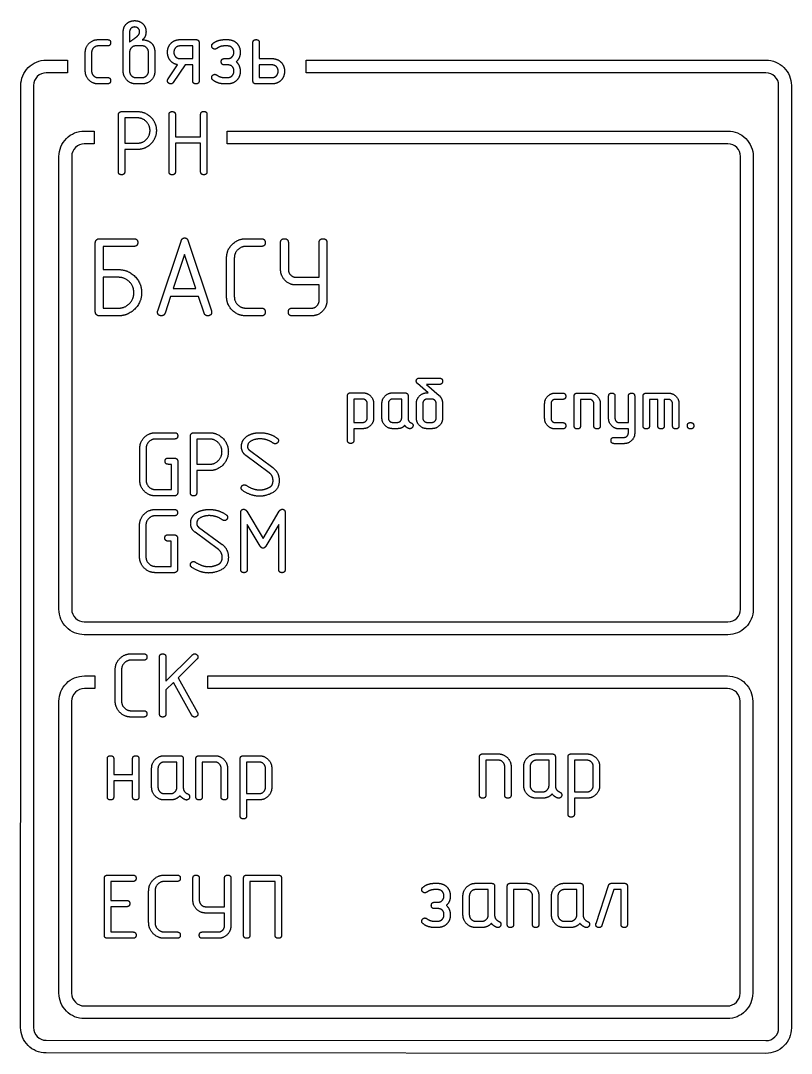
# Model space of a CAD drawing. Header units: millimetres. Extents: x -32 to 32, y -105 to 112.
# Drawn here: x -29.4 to 31.3, y -22.1 to 59.3 of the extents above; entities that cross this region are included whole.
import ezdxf

# ---------------------------------------------------------------- set-up
doc = ezdxf.new("R2010")
doc.units = ezdxf.units.MM

msp = doc.modelspace()

# ---------------------------------------------------------------- linework, layer by layer
for p, q in [((-21.338, 55.275), (-21.338, 58.369)), ((-20.839, 58.369), (-20.839, 57.594)), ((-23.328, 57.769), (-22.583, 57.769)), ((-22.583, 57.269), (-23.328, 57.269)), ((-19.844, 57.274), (-20.343, 57.274)), ((-16.855, 57.769), (-15.61, 57.769)), ((-15.36, 57.519), (-15.36, 54.53)), ((-13.37, 57.769), (-13.12, 57.769)), ((-13.12, 57.269), (-13.37, 57.269)), ((-11.122, 54.53), (-11.122, 57.519)), ((-24.327, 55.275), (-24.327, 56.774)), ((-23.828, 56.77), (-23.828, 55.279)), ((-20.839, 56.774), (-20.839, 55.279)), ((-19.348, 55.279), (-19.348, 56.774)), ((-18.849, 56.774), (-18.849, 55.275)), ((-13.366, 56.274), (-13.116, 56.274)), ((-17.808, 54.667), (-17.059, 55.792)), ((-13.054, 55.775), (-13.366, 55.775)), ((-23.328, 54.78), (-22.583, 54.78)), ((-20.343, 54.78), (-19.844, 54.78)), ((-13.37, 54.78), (-13.12, 54.78)), ((-22.583, 54.28), (-23.328, 54.28)), ((-19.844, 54.28), (-20.343, 54.28)), ((-13.12, 54.28), (-13.37, 54.28)), ((-9.627, 54.28), (-10.872, 54.28)), ((-21.468, 52.1), (-20.223, 52.1)), ((-21.717, 47.366), (-21.717, 51.85)), ((-17.729, 47.366), (-17.729, 51.85)), ((-14.74, 51.863), (-14.74, 47.375)), ((-23.537, 36.306), (-23.537, 41.776)), ((-23.232, 42.081), (-20.5, 42.081)), ((-18.615, 36.408), (-16.787, 41.883)), ((-16.218, 41.883), (-14.39, 36.408)), ((-11.672, 42.081), (-10.458, 42.081)), ((-8.94, 39.648), (-8.94, 41.776)), ((-8.33, 41.776), (-8.33, 39.653)), ((-5.293, 41.776), (-5.293, 37.215)), ((-10.458, 41.472), (-11.672, 41.472)), ((-13.196, 37.52), (-13.196, 40.562)), ((-12.586, 40.562), (-12.586, 37.52)), ((-21.714, 36.001), (-23.232, 36.001)), ((-11.672, 36.611), (-10.458, 36.611)), ((-10.458, 36.001), (-11.672, 36.001)), ((-8.025, 36.611), (-6.507, 36.611)), ((-6.507, 36.001), (-8.025, 36.001)), ((2.01, 31.097), (3.564, 31.097)), ((-3.67, 26.199), (-3.67, 29.684)), ((-3.419, 29.935), (-2.449, 29.935)), ((-0.122, 29.935), (0.848, 29.935)), ((1.102, 29.684), (1.102, 27.945)), ((2.983, 29.437), (2.594, 29.437)), ((12.692, 29.915), (13.273, 29.915)), ((13.273, 29.416), (12.692, 29.416)), ((14.187, 27.34), (14.187, 29.664)), ((14.438, 29.915), (15.408, 29.915)), ((16.903, 27.921), (16.903, 29.664)), ((17.405, 29.664), (17.405, 27.921)), ((18.959, 29.664), (18.959, 26.76)), ((19.619, 27.34), (19.619, 29.664)), ((19.87, 29.915), (21.61, 29.915)), ((-2.116, 27.942), (-2.116, 29.103)), ((-1.614, 29.103), (-1.614, 27.942)), ((-0.954, 27.942), (-0.954, 29.103)), ((-0.452, 29.103), (-0.452, 27.942)), ((1.762, 27.942), (1.762, 29.103)), ((2.264, 29.103), (2.264, 27.942)), ((3.316, 27.942), (3.316, 29.103)), ((3.818, 29.103), (3.818, 27.942)), ((11.864, 27.921), (11.864, 29.083)), ((12.365, 29.083), (12.365, 27.921)), ((15.742, 27.34), (15.742, 29.086)), ((16.243, 29.083), (16.243, 27.34)), ((21.943, 27.34), (21.943, 29.086)), ((22.445, 29.083), (22.445, 27.34)), ((-0.122, 27.608), (0.267, 27.608)), ((0.267, 27.11), (-0.122, 27.11)), ((2.594, 27.608), (2.983, 27.608)), ((2.983, 27.11), (2.594, 27.11)), ((12.692, 27.588), (13.273, 27.588)), ((13.273, 27.09), (12.692, 27.09)), ((-18.791, 26.794), (-17.296, 26.794)), ((-17.296, 26.294), (-18.791, 26.294)), ((-16.047, 22.06), (-16.047, 26.544)), ((-15.797, 26.794), (-14.552, 26.794)), ((17.346, 26.426), (18.124, 26.426)), ((-20.035, 23.055), (-20.035, 25.549)), ((-19.536, 25.549), (-19.536, 23.055)), ((-11.401, 25.407), (-9.552, 24.042)), ((18.124, 25.928), (17.346, 25.928)), ((-17.791, 24.799), (-17.296, 24.799)), ((-17.046, 24.55), (-17.046, 22.06)), ((-9.831, 23.63), (-11.68, 24.999)), ((-17.296, 21.81), (-18.791, 21.81)), ((-18.807, 20.745), (-17.312, 20.745)), ((-12.075, 16.012), (-12.075, 20.475)), ((-8.582, 20.475), (-8.582, 16.012)), ((-17.312, 20.246), (-18.807, 20.246)), ((-20.051, 17.007), (-20.051, 19.5)), ((-19.552, 19.5), (-19.552, 17.007)), ((-17.807, 18.751), (-17.312, 18.751)), ((-13.836, 17.581), (-15.684, 18.951)), ((-15.405, 19.359), (-13.557, 17.993)), ((-17.062, 18.501), (-17.062, 16.012)), ((-17.312, 15.762), (-18.807, 15.762)), ((-20.72, 9.368), (-19.725, 9.368)), ((-18.48, 4.635), (-18.48, 9.119)), ((-19.725, 8.869), (-20.72, 8.869)), ((-21.969, 5.63), (-21.969, 8.124)), ((-21.469, 8.124), (-21.469, 5.63)), ((-20.72, 4.885), (-19.725, 4.885)), ((-19.725, 4.385), (-20.72, 4.385)), ((-22.59, -1.899), (-22.59, 1.09)), ((-20.1, 1.09), (-20.1, -1.899)), ((-18.106, 1.34), (-16.861, 1.34)), ((-16.611, 1.09), (-16.611, -1.145)), ((-15.612, -1.899), (-15.612, 1.09)), ((-15.362, 1.34), (-14.118, 1.34)), ((-12.123, -3.393), (-12.123, 1.09)), ((-11.874, 1.34), (-10.629, 1.34)), ((6.729, -1.759), (6.729, 1.23)), ((6.979, 1.48), (8.223, 1.48)), ((11.213, 1.48), (12.457, 1.48)), ((12.707, 1.23), (12.707, -1.006)), ((13.706, -3.254), (13.706, 1.23)), ((13.956, 1.48), (15.201, 1.48)), ((-19.101, -1.153), (-19.101, 0.345)), ((-18.601, 0.341), (-18.601, -1.149)), ((-13.622, -1.899), (-13.622, 0.341)), ((-13.123, 0.345), (-13.123, -1.899)), ((-10.133, -1.149), (-10.133, 0.341)), ((-9.634, 0.345), (-9.634, -1.153)), ((8.719, -1.759), (8.719, 0.481)), ((9.218, 0.485), (9.218, -1.759)), ((10.218, -1.014), (10.218, 0.485)), ((10.717, 0.481), (10.717, -1.01)), ((15.696, -1.01), (15.696, 0.481)), ((16.196, 0.485), (16.196, -1.014)), ((11.213, -1.509), (11.712, -1.509)), ((-18.106, -1.649), (-17.606, -1.649)), ((-17.606, -2.148), (-18.106, -2.148)), ((11.712, -2.009), (11.213, -2.009)), ((-22.573, -8.068), (-20.575, -8.068)), ((-18.086, -8.068), (-17.091, -8.068)), ((-11.608, -8.068), (-9.118, -8.068)), ((-22.823, -12.819), (-22.823, -8.318)), ((-17.091, -8.568), (-18.086, -8.568)), ((-15.846, -10.063), (-15.846, -8.318)), ((-15.346, -8.318), (-15.346, -10.059)), ((-12.857, -8.318), (-12.857, -12.057)), ((-11.857, -12.802), (-11.857, -8.318)), ((-8.868, -8.318), (-8.868, -12.802)), ((3.181, -8.714), (3.431, -8.714)), ((6.424, -8.714), (7.669, -8.714)), ((9.168, -8.714), (10.412, -8.714)), ((13.402, -8.714), (14.646, -8.714)), ((15.912, -11.873), (16.899, -8.884)), ((17.132, -8.714), (18.135, -8.714)), ((-19.335, -11.807), (-19.335, -9.313)), ((-18.835, -9.313), (-18.835, -11.807)), ((3.431, -9.213), (3.181, -9.213)), ((5.429, -11.207), (5.429, -9.709)), ((5.929, -9.713), (5.929, -11.203)), ((7.919, -8.963), (7.919, -11.199)), ((8.918, -11.953), (8.918, -8.963)), ((10.908, -11.953), (10.908, -9.713)), ((11.407, -9.709), (11.407, -11.953)), ((12.407, -11.207), (12.407, -9.709)), ((12.906, -9.713), (12.906, -11.203)), ((14.896, -8.963), (14.896, -11.199)), ((18.385, -8.963), (18.385, -11.953)), ((3.185, -10.208), (3.435, -10.208)), ((3.497, -10.708), (3.185, -10.708)), ((3.181, -11.703), (3.431, -11.703)), ((3.431, -12.202), (3.181, -12.202)), ((6.424, -11.703), (6.924, -11.703)), ((6.924, -12.202), (6.424, -12.202)), ((13.402, -11.703), (13.901, -11.703)), ((13.901, -12.202), (13.402, -12.202)), ((-18.086, -12.552), (-17.091, -12.552)), ((-15.096, -12.552), (-13.852, -12.552)), ((-20.575, -13.052), (-22.573, -13.052)), ((-17.091, -13.052), (-18.086, -13.052)), ((-13.852, -13.052), (-15.096, -13.052))]:
    msp.add_line(p, q)
for points in [[(-16.855, 56.274), (-15.86, 56.274), (-15.86, 57.269), (-16.855, 57.269)], [(-10.622, 57.519), (-10.622, 56.274), (-9.627, 56.274)], [(-15.86, 54.53), (-15.86, 55.775), (-16.472, 55.775), (-17.392, 54.393)], [(-9.627, 55.775), (-10.622, 55.775), (-10.622, 54.78), (-9.627, 54.78)], [(-20.223, 51.6), (-21.218, 51.6), (-21.218, 49.61), (-20.223, 49.61)], [(-17.229, 51.85), (-17.229, 50.106), (-15.239, 50.106), (-15.239, 51.863)], [(-20.223, 49.111), (-21.218, 49.111), (-21.218, 47.366)], [(-15.239, 47.366), (-15.239, 49.606), (-17.229, 49.606), (-17.229, 47.366)], [(-7.721, 39.044), (-5.902, 39.044), (-5.902, 41.776)], [(-20.5, 41.472), (-22.928, 41.472), (-22.928, 39.648), (-21.714, 39.648)], [(-21.714, 39.039), (-22.928, 39.039), (-22.928, 36.611), (-21.714, 36.611)], [(-5.902, 37.22), (-5.902, 38.434), (-7.726, 38.434)], [(-14.964, 36.215), (-15.4, 37.53), (-17.61, 37.53), (-18.047, 36.215)], [(2.594, 29.935), (2.689, 29.935), (1.835, 30.668)], [(3.564, 30.598), (2.557, 30.598), (3.564, 29.717)], [(-2.449, 29.437), (-3.169, 29.437), (-3.169, 27.608), (-2.449, 27.608)], [(0.6, 27.942), (0.6, 29.437), (-0.122, 29.437)], [(15.408, 29.416), (14.689, 29.416), (14.689, 27.34)], [(17.735, 27.588), (18.458, 27.588), (18.458, 29.664)], [(20.781, 27.34), (20.781, 29.416), (20.121, 29.416), (20.121, 27.34)], [(21.613, 29.416), (21.283, 29.416), (21.283, 27.34)], [(-2.449, 27.11), (-3.169, 27.11), (-3.169, 26.199)], [(18.458, 26.76), (18.458, 27.09), (17.738, 27.09)], [(-14.552, 26.294), (-15.547, 26.294), (-15.547, 24.304), (-14.552, 24.304)], [(-18.791, 22.31), (-17.546, 22.31), (-17.546, 24.3), (-17.791, 24.3)], [(-14.552, 23.804), (-15.547, 23.804), (-15.547, 22.06)], [(-11.608, 20.604), (-10.326, 18.464), (-9.048, 20.604)], [(-10.538, 17.848), (-11.575, 19.571), (-11.575, 16.012)], [(-9.081, 16.012), (-9.081, 19.571), (-10.11, 17.848)], [(-18.807, 16.261), (-17.562, 16.261), (-17.562, 18.251), (-17.807, 18.251)], [(-17.981, 9.119), (-17.981, 7.212), (-15.882, 9.293)], [(-15.533, 8.944), (-17.019, 7.466), (-15.487, 4.756)], [(-15.928, 4.514), (-17.39, 7.116), (-17.981, 6.533), (-17.981, 4.635)], [(-22.09, 1.09), (-22.09, -0.154), (-20.6, -0.154), (-20.6, 1.09)], [(-17.111, -1.149), (-17.111, 0.841), (-18.106, 0.841)], [(-14.118, 0.841), (-15.113, 0.841), (-15.113, -1.899)], [(-10.629, 0.841), (-11.624, 0.841), (-11.624, -1.649), (-10.629, -1.649)], [(8.223, 0.98), (7.228, 0.98), (7.228, -1.759)], [(12.208, -1.01), (12.208, 0.98), (11.213, 0.98)], [(15.201, 0.98), (14.206, 0.98), (14.206, -1.509), (15.201, -1.509)], [(-20.6, -1.899), (-20.6, -0.654), (-22.09, -0.654), (-22.09, -1.899)], [(-10.629, -2.148), (-11.624, -2.148), (-11.624, -3.393)], [(15.201, -2.009), (14.206, -2.009), (14.206, -3.254)], [(-20.575, -8.568), (-22.324, -8.568), (-22.324, -10.063), (-21.071, -10.063)], [(-14.847, -10.558), (-13.356, -10.558), (-13.356, -8.318)], [(-9.368, -12.802), (-9.368, -8.568), (-11.358, -8.568), (-11.358, -12.802)], [(7.419, -11.203), (7.419, -9.213), (6.424, -9.213)], [(10.412, -9.213), (9.417, -9.213), (9.417, -11.953)], [(14.397, -11.203), (14.397, -9.213), (13.402, -9.213)], [(17.885, -11.953), (17.885, -9.213), (17.311, -9.213), (16.378, -12.032)], [(-21.071, -10.562), (-22.324, -10.562), (-22.324, -12.552), (-20.575, -12.552)], [(-13.356, -12.053), (-13.356, -11.058), (-14.851, -11.058)]]:
    msp.add_lwpolyline(points)
for points in [[(-27.406, -21.085), (29.298, -21.116, 0.41437), (30.299, -20.116), (30.299, 54.156, 0.414214), (29.299, 55.156), (-6.938, 55.156), (-6.938, 56.156), (29.299, 56.156, -0.414214), (31.299, 54.156), (31.299, -20.116, -0.41437), (29.298, -22.116), (-27.421, -22.085, -0.414214), (-29.42, -20.084), (-29.403, 12.195), (-29.403, 54.156, -0.414214), (-27.403, 56.156), (-25.734, 56.156), (-25.734, 55.158), (-27.403, 55.158, 0.414214), (-28.405, 54.156), (-28.405, -20.085, 0.414057)], [(-26.405, 48.565, -0.414214), (-24.405, 50.565), (-23.639, 50.565), (-23.639, 49.555), (-24.405, 49.555, 0.414214), (-25.395, 48.565), (-25.395, 12.875, 0.414214), (-24.405, 11.885), (26.299, 11.885, 0.414214), (27.289, 12.875), (27.289, 48.565, 0.414214), (26.299, 49.555), (-13.15, 49.555), (-13.15, 50.565), (26.299, 50.565, -0.414214), (28.299, 48.565), (28.299, 12.875, -0.414214), (26.299, 10.875), (-24.405, 10.875, -0.414214), (-26.405, 12.875)], [(-23.564, 7.627), (-23.564, 6.627), (-24.402, 6.627, 0.414214), (-25.402, 5.627), (-25.402, -17.378, 0.414214), (-24.402, -18.378), (26.258, -18.378, 0.414214), (27.258, -17.378), (27.258, 5.627, 0.414214), (26.258, 6.627), (-14.684, 6.627), (-14.684, 7.627), (26.258, 7.627, -0.414214), (28.258, 5.627), (28.258, -17.378, -0.414214), (26.258, -19.378), (-24.402, -19.378, -0.414214), (-26.402, -17.378), (-26.402, 5.627, -0.414214), (-24.402, 7.627)]]:
    msp.add_lwpolyline(points, format="xyb", close=True)
msp.add_lwpolyline([(-17.401, 38.15), (-15.609, 38.15), (-16.502, 40.832)], close=True)
for points in [[(-21.338, 58.369), (-21.338, 58.789), (-21.059, 59.039)], [(-21.059, 59.039), (-20.805, 59.264), (-20.435, 59.264)], [(-20.714, 58.668), (-20.839, 58.56), (-20.839, 58.369)], [(-20.439, 58.764), (-20.606, 58.764), (-20.714, 58.668)], [(-20.168, 58.668), (-20.281, 58.764), (-20.439, 58.764)], [(-20.435, 59.264), (-20.073, 59.264), (-19.823, 59.043)], [(-20.044, 58.369), (-20.044, 58.56), (-20.168, 58.668)], [(-19.823, 59.043), (-19.544, 58.793), (-19.544, 58.373)], [(-20.839, 57.594), (-20.643, 57.719), (-20.343, 57.94)], [(-20.343, 57.94), (-20.044, 58.181), (-20.044, 58.369)], [(-19.544, 58.373), (-19.544, 57.952), (-19.844, 57.752)], [(-24.327, 56.774), (-24.327, 57.186), (-23.736, 57.769), (-23.328, 57.769)], [(-23.328, 57.269), (-23.532, 57.269), (-23.828, 56.974), (-23.828, 56.77)], [(-22.583, 57.769), (-22.333, 57.769), (-22.333, 57.519)], [(-22.333, 57.519), (-22.333, 57.269), (-22.583, 57.269)], [(-20.343, 57.274), (-20.547, 57.274), (-20.839, 56.978), (-20.839, 56.774)], [(-19.844, 57.752), (-19.361, 57.752), (-19.094, 57.469)], [(-19.348, 56.774), (-19.348, 56.978), (-19.64, 57.274), (-19.844, 57.274)], [(-19.094, 57.469), (-18.849, 57.207), (-18.849, 56.774)], [(-17.85, 56.774), (-17.85, 57.178), (-17.6, 57.457)], [(-17.6, 57.457), (-17.325, 57.769), (-16.855, 57.769)], [(-16.855, 57.269), (-17.088, 57.269), (-17.35, 56.978), (-17.35, 56.774)], [(-15.61, 57.769), (-15.36, 57.769), (-15.36, 57.519)], [(-14.369, 57.274), (-14.369, 57.39), (-14.265, 57.469)], [(-14.119, 57.016), (-14.219, 57.016), (-14.369, 57.17), (-14.369, 57.274)], [(-14.265, 57.469), (-13.878, 57.769), (-13.37, 57.769)], [(-13.965, 57.07), (-14.04, 57.016), (-14.119, 57.016)], [(-13.37, 57.269), (-13.707, 57.269), (-13.965, 57.07)], [(-13.12, 57.769), (-12.65, 57.769), (-12.371, 57.461)], [(-12.745, 57.115), (-12.883, 57.269), (-13.12, 57.269)], [(-12.621, 56.774), (-12.621, 56.978), (-12.745, 57.115)], [(-12.371, 57.461), (-12.121, 57.178), (-12.121, 56.774)], [(-11.122, 57.519), (-11.122, 57.769), (-10.872, 57.769)], [(-10.872, 57.769), (-10.622, 57.769), (-10.622, 57.519)], [(-17.654, 56.15), (-17.85, 56.416), (-17.85, 56.774)], [(-17.35, 56.774), (-17.35, 56.57), (-17.225, 56.429)], [(-17.225, 56.429), (-17.088, 56.274), (-16.855, 56.274)], [(-13.616, 56.025), (-13.616, 56.274), (-13.366, 56.274)], [(-13.116, 56.274), (-12.883, 56.274), (-12.745, 56.429)], [(-12.745, 56.429), (-12.621, 56.57), (-12.621, 56.774)], [(-12.121, 56.774), (-12.121, 56.312), (-12.433, 56.025)], [(-9.627, 56.274), (-9.153, 56.274), (-8.882, 55.962)], [(-17.059, 55.792), (-17.433, 55.854), (-17.654, 56.15)], [(-13.366, 55.775), (-13.616, 55.775), (-13.616, 56.025)], [(-12.621, 55.284), (-12.621, 55.729), (-13.054, 55.775)], [(-12.433, 56.025), (-12.121, 55.737), (-12.121, 55.275)], [(-9.257, 55.621), (-9.394, 55.775), (-9.627, 55.775)], [(-9.132, 55.279), (-9.132, 55.483), (-9.257, 55.621)], [(-8.882, 55.962), (-8.632, 55.683), (-8.632, 55.279)], [(-23.328, 54.28), (-23.736, 54.28), (-24.327, 54.863), (-24.327, 55.275)], [(-23.828, 55.279), (-23.828, 55.075), (-23.532, 54.78), (-23.328, 54.78)], [(-22.583, 54.78), (-22.333, 54.78), (-22.333, 54.53)], [(-22.333, 54.53), (-22.333, 54.28), (-22.583, 54.28)], [(-20.343, 54.28), (-20.751, 54.28), (-21.338, 54.863), (-21.338, 55.275)], [(-20.839, 55.279), (-20.839, 55.075), (-20.547, 54.78), (-20.343, 54.78)], [(-19.844, 54.78), (-19.64, 54.78), (-19.348, 55.075), (-19.348, 55.279)], [(-18.849, 55.275), (-18.849, 54.863), (-19.432, 54.28), (-19.844, 54.28)], [(-17.854, 54.526), (-17.854, 54.601), (-17.808, 54.667)], [(-17.591, 54.276), (-17.696, 54.276), (-17.854, 54.426), (-17.854, 54.526)], [(-15.61, 54.28), (-15.86, 54.28), (-15.86, 54.53)], [(-15.36, 54.53), (-15.36, 54.28), (-15.61, 54.28)], [(-14.369, 54.776), (-14.369, 54.88), (-14.219, 55.034), (-14.119, 55.034)], [(-14.265, 54.58), (-14.369, 54.659), (-14.369, 54.776)], [(-13.37, 54.28), (-13.878, 54.28), (-14.265, 54.58)], [(-14.119, 55.034), (-14.04, 55.034), (-13.965, 54.98)], [(-13.965, 54.98), (-13.707, 54.78), (-13.37, 54.78)], [(-13.12, 54.78), (-12.883, 54.78), (-12.745, 54.938)], [(-12.371, 54.588), (-12.65, 54.28), (-13.12, 54.28)], [(-12.745, 54.938), (-12.621, 55.08), (-12.621, 55.284)], [(-12.121, 55.275), (-12.121, 54.867), (-12.371, 54.588)], [(-10.872, 54.28), (-11.122, 54.28), (-11.122, 54.53)], [(-9.627, 54.78), (-9.394, 54.78), (-9.257, 54.934)], [(-8.882, 54.588), (-9.157, 54.28), (-9.627, 54.28)], [(-9.257, 54.934), (-9.132, 55.075), (-9.132, 55.279)], [(-8.632, 55.279), (-8.632, 54.876), (-8.882, 54.588)], [(-17.392, 54.393), (-17.467, 54.276), (-17.591, 54.276)], [(-21.717, 51.85), (-21.717, 51.95), (-21.568, 52.1), (-21.468, 52.1)], [(-20.223, 52.1), (-19.607, 52.1), (-18.728, 51.221), (-18.728, 50.605)], [(-17.729, 51.85), (-17.729, 52.1), (-17.479, 52.1)], [(-17.479, 52.1), (-17.229, 52.1), (-17.229, 51.85)], [(-15.239, 51.863), (-15.239, 52.112), (-14.99, 52.112)], [(-14.99, 52.112), (-14.74, 52.112), (-14.74, 51.863)], [(-19.228, 50.605), (-19.228, 51.017), (-19.811, 51.6), (-20.223, 51.6)], [(-20.223, 49.61), (-19.811, 49.61), (-19.228, 50.193), (-19.228, 50.605)], [(-18.728, 50.605), (-18.728, 49.989), (-19.602, 49.111), (-20.223, 49.111)], [(-21.468, 47.117), (-21.717, 47.117), (-21.717, 47.366)], [(-21.218, 47.366), (-21.218, 47.117), (-21.468, 47.117)], [(-17.479, 47.117), (-17.729, 47.117), (-17.729, 47.366)], [(-17.229, 47.366), (-17.229, 47.117), (-17.479, 47.117)], [(-14.994, 47.121), (-15.239, 47.121), (-15.239, 47.366)], [(-14.74, 47.375), (-14.74, 47.121), (-14.994, 47.121)], [(-23.537, 41.776), (-23.537, 41.898), (-23.354, 42.081), (-23.232, 42.081)], [(-20.5, 42.081), (-20.195, 42.081), (-20.195, 41.776)], [(-20.195, 41.776), (-20.195, 41.472), (-20.5, 41.472)], [(-16.787, 41.883), (-16.701, 42.142), (-16.502, 42.142)], [(-16.502, 42.142), (-16.299, 42.142), (-16.218, 41.883)], [(-13.196, 40.562), (-13.196, 41.187), (-12.307, 42.081), (-11.672, 42.081)], [(-10.458, 42.081), (-10.154, 42.081), (-10.154, 41.776)], [(-10.154, 41.776), (-10.154, 41.472), (-10.458, 41.472)], [(-8.94, 41.776), (-8.94, 42.081), (-8.635, 42.081)], [(-8.635, 42.081), (-8.33, 42.081), (-8.33, 41.776)], [(-5.902, 41.776), (-5.902, 42.081), (-5.598, 42.081)], [(-5.598, 42.081), (-5.293, 42.081), (-5.293, 41.776)], [(-11.672, 41.472), (-12.053, 41.472), (-12.586, 40.938), (-12.586, 40.562)], [(-21.714, 39.648), (-20.957, 39.648), (-19.89, 38.577), (-19.89, 37.825)], [(-7.726, 38.434), (-8.229, 38.434), (-8.94, 39.145), (-8.94, 39.648)], [(-8.33, 39.653), (-8.33, 39.404), (-7.97, 39.044), (-7.721, 39.044)], [(-20.5, 37.825), (-20.5, 38.328), (-21.211, 39.039), (-21.714, 39.039)], [(-21.714, 36.611), (-21.211, 36.611), (-20.5, 37.322), (-20.5, 37.825)], [(-19.89, 37.825), (-19.89, 37.073), (-20.962, 36.001), (-21.714, 36.001)], [(-11.672, 36.001), (-12.307, 36.001), (-13.196, 36.89), (-13.196, 37.52)], [(-12.586, 37.52), (-12.586, 37.144), (-12.053, 36.611), (-11.672, 36.611)], [(-6.507, 36.611), (-6.258, 36.611), (-5.902, 36.972), (-5.902, 37.22)], [(-5.293, 37.215), (-5.293, 36.713), (-6.004, 36.001), (-6.507, 36.001)], [(-23.232, 36.001), (-23.354, 36.001), (-23.537, 36.184), (-23.537, 36.306)], [(-18.636, 36.296), (-18.636, 36.352), (-18.615, 36.408)], [(-18.321, 36.007), (-18.636, 36.007), (-18.636, 36.296)], [(-18.047, 36.215), (-18.113, 36.007), (-18.321, 36.007)], [(-14.689, 36.007), (-14.897, 36.007), (-14.964, 36.215)], [(-14.374, 36.296), (-14.374, 36.007), (-14.689, 36.007)], [(-14.39, 36.408), (-14.374, 36.352), (-14.374, 36.296)], [(-10.458, 36.611), (-10.154, 36.611), (-10.154, 36.306)], [(-10.154, 36.306), (-10.154, 36.001), (-10.458, 36.001)], [(-8.33, 36.306), (-8.33, 36.611), (-8.025, 36.611)], [(-8.025, 36.001), (-8.33, 36.001), (-8.33, 36.306)], [(1.749, 30.866), (1.749, 31.097), (2.01, 31.097)], [(3.564, 31.097), (3.818, 31.097), (3.818, 30.849)], [(1.835, 30.668), (1.749, 30.754), (1.749, 30.866)], [(3.818, 30.849), (3.818, 30.598), (3.564, 30.598)], [(-3.67, 29.684), (-3.67, 29.935), (-3.419, 29.935)], [(-2.449, 29.935), (-2.103, 29.935), (-1.614, 29.447), (-1.614, 29.103)], [(-2.116, 29.103), (-2.116, 29.239), (-2.314, 29.437), (-2.449, 29.437)], [(-0.954, 29.103), (-0.954, 29.45), (-0.462, 29.935), (-0.122, 29.935)], [(-0.122, 29.437), (-0.258, 29.437), (-0.452, 29.242), (-0.452, 29.103)], [(0.848, 29.935), (1.102, 29.935), (1.102, 29.684)], [(1.762, 29.103), (1.762, 29.45), (2.254, 29.935), (2.594, 29.935)], [(2.594, 29.437), (2.458, 29.437), (2.264, 29.242), (2.264, 29.103)], [(3.316, 29.103), (3.316, 29.239), (3.118, 29.437), (2.983, 29.437)], [(3.564, 29.717), (3.607, 29.681), (3.623, 29.638)], [(3.623, 29.638), (3.818, 29.414), (3.818, 29.103)], [(11.864, 29.083), (11.864, 29.43), (12.352, 29.915), (12.692, 29.915)], [(12.692, 29.416), (12.56, 29.416), (12.365, 29.222), (12.365, 29.083)], [(13.273, 29.915), (13.527, 29.915), (13.527, 29.667)], [(13.527, 29.667), (13.527, 29.416), (13.273, 29.416)], [(14.187, 29.664), (14.187, 29.915), (14.438, 29.915)], [(15.408, 29.915), (15.755, 29.915), (16.243, 29.426), (16.243, 29.083)], [(15.742, 29.086), (15.742, 29.218), (15.544, 29.416), (15.408, 29.416)], [(16.903, 29.664), (16.903, 29.915), (17.154, 29.915)], [(17.154, 29.915), (17.405, 29.915), (17.405, 29.664)], [(18.458, 29.664), (18.458, 29.915), (18.709, 29.915)], [(18.709, 29.915), (18.959, 29.915), (18.959, 29.664)], [(19.619, 29.664), (19.619, 29.915), (19.87, 29.915)], [(21.61, 29.915), (21.956, 29.915), (22.445, 29.426), (22.445, 29.083)], [(21.943, 29.086), (21.943, 29.218), (21.745, 29.416), (21.613, 29.416)], [(-2.449, 27.608), (-2.314, 27.608), (-2.116, 27.806), (-2.116, 27.942)], [(-1.614, 27.942), (-1.614, 27.598), (-2.103, 27.11), (-2.449, 27.11)], [(-0.122, 27.11), (-0.466, 27.11), (-0.954, 27.595), (-0.954, 27.942)], [(-0.452, 27.942), (-0.452, 27.803), (-0.258, 27.608), (-0.122, 27.608)], [(0.267, 27.608), (0.402, 27.608), (0.6, 27.806), (0.6, 27.942)], [(1.102, 27.945), (1.102, 27.691), (1.29, 27.595)], [(2.594, 27.11), (2.25, 27.11), (1.762, 27.595), (1.762, 27.942)], [(2.264, 27.942), (2.264, 27.803), (2.458, 27.608), (2.594, 27.608)], [(2.983, 27.608), (3.118, 27.608), (3.316, 27.806), (3.316, 27.942)], [(3.818, 27.942), (3.818, 27.598), (3.33, 27.11), (2.983, 27.11)], [(12.692, 27.09), (12.352, 27.09), (11.864, 27.575), (11.864, 27.921)], [(12.365, 27.921), (12.365, 27.783), (12.56, 27.588), (12.692, 27.588)], [(17.738, 27.09), (17.395, 27.09), (16.903, 27.575), (16.903, 27.921)], [(17.405, 27.921), (17.405, 27.783), (17.6, 27.588), (17.735, 27.588)], [(0.841, 27.367), (0.64, 27.11), (0.267, 27.11)], [(1.118, 27.136), (0.927, 27.222), (0.841, 27.367)], [(1.244, 27.107), (1.188, 27.107), (1.118, 27.136)], [(1.495, 27.367), (1.495, 27.265), (1.353, 27.107), (1.244, 27.107)], [(1.29, 27.595), (1.495, 27.526), (1.495, 27.367)], [(13.273, 27.588), (13.527, 27.588), (13.527, 27.34)], [(13.527, 27.34), (13.527, 27.09), (13.273, 27.09)], [(14.438, 27.09), (14.187, 27.09), (14.187, 27.34)], [(14.689, 27.34), (14.689, 27.09), (14.438, 27.09)], [(15.992, 27.09), (15.742, 27.09), (15.742, 27.34)], [(16.243, 27.34), (16.243, 27.09), (15.992, 27.09)], [(19.87, 27.09), (19.619, 27.09), (19.619, 27.34)], [(20.121, 27.34), (20.121, 27.09), (19.87, 27.09)], [(21.032, 27.09), (20.781, 27.09), (20.781, 27.34)], [(21.283, 27.34), (21.283, 27.09), (21.032, 27.09)], [(22.194, 27.09), (21.943, 27.09), (21.943, 27.34)], [(22.445, 27.34), (22.445, 27.09), (22.194, 27.09)], [(23.108, 27.34), (23.108, 27.588), (23.359, 27.588)], [(23.359, 27.09), (23.108, 27.09), (23.108, 27.34)], [(23.359, 27.588), (23.61, 27.588), (23.61, 27.34)], [(23.61, 27.34), (23.61, 27.09), (23.359, 27.09)], [(-20.035, 25.549), (-20.035, 26.065), (-19.307, 26.794), (-18.791, 26.794)], [(-18.791, 26.294), (-19.099, 26.294), (-19.536, 25.857), (-19.536, 25.549)], [(-17.296, 26.794), (-17.046, 26.794), (-17.046, 26.544)], [(-17.046, 26.544), (-17.046, 26.294), (-17.296, 26.294)], [(-16.047, 26.544), (-16.047, 26.644), (-15.897, 26.794), (-15.797, 26.794)], [(-14.552, 26.794), (-13.936, 26.794), (-13.058, 25.915), (-13.058, 25.299)], [(-13.557, 25.299), (-13.557, 25.711), (-14.14, 26.294), (-14.552, 26.294)], [(-12.021, 25.703), (-12.021, 26.298), (-11.468, 26.59)], [(-10.564, 26.307), (-10.939, 26.307), (-11.542, 25.994), (-11.542, 25.695)], [(-11.468, 26.59), (-11.068, 26.794), (-10.564, 26.794)], [(-10.564, 26.794), (-9.815, 26.794), (-9.224, 26.373)], [(-9.511, 25.965), (-9.985, 26.307), (-10.564, 26.307)], [(-9.111, 26.173), (-9.111, 26.073), (-9.261, 25.915), (-9.361, 25.915)], [(-9.224, 26.373), (-9.111, 26.294), (-9.111, 26.173)], [(-3.419, 25.948), (-3.67, 25.948), (-3.67, 26.199)], [(-3.169, 26.199), (-3.169, 25.948), (-3.419, 25.948)], [(17.095, 26.179), (17.095, 26.426), (17.346, 26.426)], [(17.346, 25.928), (17.095, 25.928), (17.095, 26.179)], [(18.959, 26.76), (18.959, 26.413), (18.471, 25.928), (18.124, 25.928)], [(18.124, 26.426), (18.26, 26.426), (18.458, 26.624), (18.458, 26.76)], [(-14.552, 24.304), (-14.14, 24.304), (-13.557, 24.887), (-13.557, 25.299)], [(-13.058, 25.299), (-13.058, 24.683), (-13.932, 23.804), (-14.552, 23.804)], [(-11.68, 24.999), (-12.021, 25.249), (-12.021, 25.703)], [(-11.542, 25.695), (-11.542, 25.516), (-11.401, 25.407)], [(-9.361, 25.915), (-9.44, 25.915), (-9.511, 25.965)], [(-18.041, 24.55), (-18.041, 24.799), (-17.791, 24.799)], [(-17.791, 24.3), (-18.041, 24.3), (-18.041, 24.55)], [(-17.296, 24.799), (-17.196, 24.799), (-17.046, 24.65), (-17.046, 24.55)], [(-9.536, 23.009), (-9.536, 23.413), (-9.831, 23.63)], [(-9.552, 24.042), (-9.053, 23.675), (-9.053, 23.018)], [(-18.791, 21.81), (-19.307, 21.81), (-20.035, 22.539), (-20.035, 23.055)], [(-19.536, 23.055), (-19.536, 22.747), (-19.099, 22.31), (-18.791, 22.31)], [(-9.053, 23.018), (-9.053, 22.335), (-10.102, 21.785), (-10.606, 21.785)], [(-9.806, 22.493), (-9.536, 22.639), (-9.536, 23.009)], [(-17.046, 22.06), (-17.046, 21.96), (-17.196, 21.81), (-17.296, 21.81)], [(-15.797, 21.81), (-16.047, 21.81), (-16.047, 22.06)], [(-15.547, 22.06), (-15.547, 21.81), (-15.797, 21.81)], [(-12.042, 22.431), (-12.042, 22.535), (-11.896, 22.693), (-11.792, 22.693)], [(-11.926, 22.231), (-12.042, 22.306), (-12.042, 22.431)], [(-10.606, 21.785), (-11.239, 21.785), (-11.926, 22.231)], [(-11.792, 22.693), (-11.722, 22.693), (-11.659, 22.647)], [(-11.659, 22.647), (-11.093, 22.285), (-10.593, 22.285)], [(-10.593, 22.285), (-10.21, 22.285), (-9.806, 22.493)], [(-20.051, 19.5), (-20.051, 20.017), (-19.323, 20.745), (-18.807, 20.745)], [(-17.312, 20.745), (-17.062, 20.745), (-17.062, 20.495)], [(-17.062, 20.495), (-17.062, 20.246), (-17.312, 20.246)], [(-16.026, 19.654), (-16.026, 20.25), (-15.472, 20.541)], [(-15.472, 20.541), (-15.072, 20.745), (-14.568, 20.745)], [(-14.568, 20.745), (-13.819, 20.745), (-13.228, 20.325)], [(-12.075, 20.475), (-12.075, 20.762), (-11.85, 20.762)], [(-11.85, 20.762), (-11.704, 20.762), (-11.608, 20.604)], [(-9.048, 20.604), (-8.952, 20.762), (-8.811, 20.762)], [(-8.811, 20.762), (-8.582, 20.762), (-8.582, 20.475)], [(-18.807, 20.246), (-19.115, 20.246), (-19.552, 19.809), (-19.552, 19.5)], [(-15.684, 18.951), (-16.026, 19.201), (-16.026, 19.654)], [(-14.568, 20.258), (-14.943, 20.258), (-15.547, 19.946), (-15.547, 19.646)], [(-15.547, 19.646), (-15.547, 19.467), (-15.405, 19.359)], [(-13.515, 19.917), (-13.99, 20.258), (-14.568, 20.258)], [(-13.365, 19.867), (-13.444, 19.867), (-13.515, 19.917)], [(-13.115, 20.125), (-13.115, 20.025), (-13.265, 19.867), (-13.365, 19.867)], [(-13.228, 20.325), (-13.115, 20.246), (-13.115, 20.125)], [(-18.057, 18.501), (-18.057, 18.751), (-17.807, 18.751)], [(-17.312, 18.751), (-17.212, 18.751), (-17.062, 18.601), (-17.062, 18.501)], [(-17.807, 18.251), (-18.057, 18.251), (-18.057, 18.501)], [(-13.557, 17.993), (-13.057, 17.627), (-13.057, 16.969)], [(-13.54, 16.961), (-13.54, 17.365), (-13.836, 17.581)], [(-10.326, 17.689), (-10.447, 17.689), (-10.538, 17.848)], [(-10.11, 17.848), (-10.205, 17.689), (-10.326, 17.689)], [(-18.807, 15.762), (-19.323, 15.762), (-20.051, 16.49), (-20.051, 17.007)], [(-19.552, 17.007), (-19.552, 16.699), (-19.115, 16.261), (-18.807, 16.261)], [(-16.046, 16.382), (-16.046, 16.486), (-15.901, 16.644), (-15.797, 16.644)], [(-15.93, 16.182), (-16.046, 16.257), (-16.046, 16.382)], [(-15.797, 16.644), (-15.726, 16.644), (-15.663, 16.599)], [(-15.663, 16.599), (-15.097, 16.236), (-14.598, 16.236)], [(-13.057, 16.969), (-13.057, 16.286), (-14.106, 15.737), (-14.61, 15.737)], [(-14.598, 16.236), (-14.215, 16.236), (-13.811, 16.445)], [(-13.811, 16.445), (-13.54, 16.59), (-13.54, 16.961)], [(-17.062, 16.012), (-17.062, 15.912), (-17.212, 15.762), (-17.312, 15.762)], [(-14.61, 15.737), (-15.243, 15.737), (-15.93, 16.182)], [(-11.825, 15.762), (-12.075, 15.762), (-12.075, 16.012)], [(-11.575, 16.012), (-11.575, 15.762), (-11.825, 15.762)], [(-8.832, 15.762), (-9.081, 15.762), (-9.081, 16.012)], [(-8.582, 16.012), (-8.582, 15.762), (-8.832, 15.762)], [(-21.969, 8.124), (-21.969, 8.636), (-21.24, 9.368), (-20.72, 9.368)], [(-19.725, 9.368), (-19.475, 9.368), (-19.475, 9.119)], [(-19.475, 9.119), (-19.475, 8.869), (-19.725, 8.869)], [(-18.48, 9.119), (-18.48, 9.364), (-18.23, 9.364)], [(-18.23, 9.364), (-17.981, 9.364), (-17.981, 9.119)], [(-15.882, 9.293), (-15.808, 9.368), (-15.712, 9.368)], [(-15.712, 9.368), (-15.612, 9.368), (-15.458, 9.214), (-15.458, 9.114)], [(-15.458, 9.114), (-15.458, 9.019), (-15.533, 8.944)], [(-20.72, 8.869), (-21.032, 8.869), (-21.469, 8.432), (-21.469, 8.124)], [(-20.72, 4.385), (-21.24, 4.385), (-21.969, 5.114), (-21.969, 5.63)], [(-21.469, 5.63), (-21.469, 5.322), (-21.032, 4.885), (-20.72, 4.885)], [(-19.725, 4.885), (-19.475, 4.885), (-19.475, 4.635)], [(-19.475, 4.635), (-19.475, 4.385), (-19.725, 4.385)], [(-18.23, 4.385), (-18.48, 4.385), (-18.48, 4.635)], [(-17.981, 4.635), (-17.981, 4.385), (-18.23, 4.385)], [(-15.712, 4.381), (-15.853, 4.381), (-15.928, 4.514)], [(-15.454, 4.627), (-15.454, 4.527), (-15.612, 4.381), (-15.712, 4.381)], [(-15.487, 4.756), (-15.454, 4.689), (-15.454, 4.627)], [(-22.59, 1.09), (-22.59, 1.34), (-22.34, 1.34)], [(-22.34, 1.34), (-22.09, 1.34), (-22.09, 1.09)], [(-20.6, 1.09), (-20.6, 1.34), (-20.35, 1.34)], [(-20.35, 1.34), (-20.1, 1.34), (-20.1, 1.09)], [(-19.101, 0.345), (-19.101, 0.757), (-18.514, 1.34), (-18.106, 1.34)], [(-18.106, 0.841), (-18.31, 0.841), (-18.601, 0.545), (-18.601, 0.341)], [(-16.861, 1.34), (-16.611, 1.34), (-16.611, 1.09)], [(-15.612, 1.09), (-15.612, 1.34), (-15.362, 1.34)], [(-14.118, 1.34), (-13.705, 1.34), (-13.123, 0.757), (-13.123, 0.345)], [(-13.622, 0.341), (-13.622, 0.545), (-13.914, 0.841), (-14.118, 0.841)], [(-12.123, 1.09), (-12.123, 1.34), (-11.874, 1.34)], [(-10.629, 1.34), (-10.217, 1.34), (-9.634, 0.757), (-9.634, 0.345)], [(-10.133, 0.341), (-10.133, 0.545), (-10.425, 0.841), (-10.629, 0.841)], [(6.729, 1.23), (6.729, 1.48), (6.979, 1.48)], [(8.223, 1.48), (8.636, 1.48), (9.218, 0.897), (9.218, 0.485)], [(8.719, 0.481), (8.719, 0.685), (8.427, 0.98), (8.223, 0.98)], [(10.218, 0.485), (10.218, 0.897), (10.805, 1.48), (11.213, 1.48)], [(11.213, 0.98), (11.009, 0.98), (10.717, 0.685), (10.717, 0.481)], [(12.457, 1.48), (12.707, 1.48), (12.707, 1.23)], [(13.706, 1.23), (13.706, 1.48), (13.956, 1.48)], [(15.201, 1.48), (15.613, 1.48), (16.196, 0.897), (16.196, 0.485)], [(15.696, 0.481), (15.696, 0.685), (15.405, 0.98), (15.201, 0.98)], [(-18.106, -2.148), (-18.514, -2.148), (-19.101, -1.566), (-19.101, -1.153)], [(-18.601, -1.149), (-18.601, -1.353), (-18.31, -1.649), (-18.106, -1.649)], [(-17.606, -1.649), (-17.402, -1.649), (-17.111, -1.353), (-17.111, -1.149)], [(-16.611, -1.145), (-16.611, -1.52), (-16.262, -1.67)], [(-10.629, -1.649), (-10.425, -1.649), (-10.133, -1.353), (-10.133, -1.149)], [(-9.634, -1.153), (-9.634, -1.566), (-10.217, -2.148), (-10.629, -2.148)], [(11.213, -2.009), (10.805, -2.009), (10.218, -1.426), (10.218, -1.014)], [(10.717, -1.01), (10.717, -1.214), (11.009, -1.509), (11.213, -1.509)], [(11.712, -1.509), (11.916, -1.509), (12.208, -1.214), (12.208, -1.01)], [(12.707, -1.006), (12.707, -1.38), (13.057, -1.53)], [(13.057, -1.53), (13.211, -1.593), (13.211, -1.751)], [(15.201, -1.509), (15.405, -1.509), (15.696, -1.214), (15.696, -1.01)], [(16.196, -1.014), (16.196, -1.426), (15.613, -2.009), (15.201, -2.009)], [(-22.34, -2.148), (-22.59, -2.148), (-22.59, -1.899)], [(-22.09, -1.899), (-22.09, -2.148), (-22.34, -2.148)], [(-20.35, -2.148), (-20.6, -2.148), (-20.6, -1.899)], [(-20.1, -1.899), (-20.1, -2.148), (-20.35, -2.148)], [(-16.865, -1.82), (-17.165, -2.148), (-17.606, -2.148)], [(-16.461, -2.128), (-16.711, -2.019), (-16.865, -1.82)], [(-16.353, -2.153), (-16.407, -2.153), (-16.461, -2.128)], [(-16.108, -1.89), (-16.108, -1.994), (-16.249, -2.153), (-16.353, -2.153)], [(-16.262, -1.67), (-16.108, -1.732), (-16.108, -1.89)], [(-15.362, -2.148), (-15.612, -2.148), (-15.612, -1.899)], [(-15.113, -1.899), (-15.113, -2.148), (-15.362, -2.148)], [(-13.372, -2.148), (-13.622, -2.148), (-13.622, -1.899)], [(-13.123, -1.899), (-13.123, -2.148), (-13.372, -2.148)], [(6.979, -2.009), (6.729, -2.009), (6.729, -1.759)], [(7.228, -1.759), (7.228, -2.009), (6.979, -2.009)], [(8.969, -2.009), (8.719, -2.009), (8.719, -1.759)], [(9.218, -1.759), (9.218, -2.009), (8.969, -2.009)], [(12.453, -1.68), (12.153, -2.009), (11.712, -2.009)], [(12.857, -1.988), (12.607, -1.88), (12.453, -1.68)], [(12.965, -2.013), (12.911, -2.013), (12.857, -1.988)], [(13.211, -1.751), (13.211, -1.855), (13.069, -2.013), (12.965, -2.013)], [(13.956, -3.503), (13.706, -3.503), (13.706, -3.254)], [(14.206, -3.254), (14.206, -3.503), (13.956, -3.503)], [(-11.874, -3.643), (-12.123, -3.643), (-12.123, -3.393)], [(-11.624, -3.393), (-11.624, -3.643), (-11.874, -3.643)], [(-22.823, -8.318), (-22.823, -8.068), (-22.573, -8.068)], [(-20.575, -8.068), (-20.325, -8.068), (-20.325, -8.318)], [(-19.335, -9.313), (-19.335, -8.801), (-18.606, -8.068), (-18.086, -8.068)], [(-17.091, -8.068), (-16.841, -8.068), (-16.841, -8.318)], [(-15.846, -8.318), (-15.846, -8.068), (-15.596, -8.068)], [(-15.596, -8.068), (-15.346, -8.068), (-15.346, -8.318)], [(-13.356, -8.318), (-13.356, -8.068), (-13.106, -8.068)], [(-13.106, -8.068), (-12.857, -8.068), (-12.857, -8.318)], [(-11.857, -8.318), (-11.857, -8.068), (-11.608, -8.068)], [(-9.118, -8.068), (-8.868, -8.068), (-8.868, -8.318)], [(-20.325, -8.318), (-20.325, -8.568), (-20.575, -8.568)], [(-18.086, -8.568), (-18.398, -8.568), (-18.835, -9.005), (-18.835, -9.313)], [(-16.841, -8.318), (-16.841, -8.568), (-17.091, -8.568)], [(2.286, -9.013), (2.673, -8.714), (3.181, -8.714)], [(3.431, -8.714), (3.901, -8.714), (4.18, -9.022)], [(5.429, -9.709), (5.429, -9.296), (6.016, -8.714), (6.424, -8.714)], [(7.669, -8.714), (7.919, -8.714), (7.919, -8.963)], [(8.918, -8.963), (8.918, -8.714), (9.168, -8.714)], [(10.412, -8.714), (10.825, -8.714), (11.407, -9.296), (11.407, -9.709)], [(12.407, -9.709), (12.407, -9.296), (12.994, -8.714), (13.402, -8.714)], [(14.646, -8.714), (14.896, -8.714), (14.896, -8.963)], [(16.899, -8.884), (16.953, -8.714), (17.132, -8.714)], [(18.135, -8.714), (18.385, -8.714), (18.385, -8.963)], [(2.182, -9.209), (2.182, -9.092), (2.286, -9.013)], [(2.432, -9.467), (2.332, -9.467), (2.182, -9.313), (2.182, -9.209)], [(2.586, -9.413), (2.511, -9.467), (2.432, -9.467)], [(3.181, -9.213), (2.844, -9.213), (2.586, -9.413)], [(3.805, -9.367), (3.668, -9.213), (3.431, -9.213)], [(3.93, -9.709), (3.93, -9.505), (3.805, -9.367)], [(3.805, -10.054), (3.93, -9.913), (3.93, -9.709)], [(4.43, -9.709), (4.43, -10.171), (4.118, -10.458)], [(4.18, -9.022), (4.43, -9.305), (4.43, -9.709)], [(6.424, -9.213), (6.22, -9.213), (5.929, -9.509), (5.929, -9.713)], [(10.908, -9.713), (10.908, -9.509), (10.616, -9.213), (10.412, -9.213)], [(13.402, -9.213), (13.198, -9.213), (12.906, -9.509), (12.906, -9.713)], [(-21.071, -10.063), (-20.825, -10.063), (-20.825, -10.312)], [(-20.825, -10.312), (-20.825, -10.562), (-21.071, -10.562)], [(-14.851, -11.058), (-15.263, -11.058), (-15.846, -10.475), (-15.846, -10.063)], [(-15.346, -10.059), (-15.346, -10.263), (-15.051, -10.558), (-14.847, -10.558)], [(2.935, -10.458), (2.935, -10.208), (3.185, -10.208)], [(3.185, -10.708), (2.935, -10.708), (2.935, -10.458)], [(3.435, -10.208), (3.668, -10.208), (3.805, -10.054)], [(4.118, -10.458), (4.43, -10.745), (4.43, -11.207)], [(3.93, -11.199), (3.93, -10.754), (3.497, -10.708)], [(3.805, -11.545), (3.93, -11.403), (3.93, -11.199)], [(4.43, -11.207), (4.43, -11.615), (4.18, -11.894)], [(6.424, -12.202), (6.016, -12.202), (5.429, -11.62), (5.429, -11.207)], [(5.929, -11.203), (5.929, -11.407), (6.22, -11.703), (6.424, -11.703)], [(6.924, -11.703), (7.128, -11.703), (7.419, -11.407), (7.419, -11.203)], [(7.919, -11.199), (7.919, -11.574), (8.268, -11.724)], [(13.402, -12.202), (12.994, -12.202), (12.407, -11.62), (12.407, -11.207)], [(12.906, -11.203), (12.906, -11.407), (13.198, -11.703), (13.402, -11.703)], [(13.901, -11.703), (14.105, -11.703), (14.397, -11.407), (14.397, -11.203)], [(14.896, -11.199), (14.896, -11.574), (15.246, -11.724)], [(-18.086, -13.052), (-18.606, -13.052), (-19.335, -12.323), (-19.335, -11.807)], [(-18.835, -11.807), (-18.835, -12.115), (-18.398, -12.552), (-18.086, -12.552)], [(-13.852, -12.552), (-13.648, -12.552), (-13.356, -12.257), (-13.356, -12.053)], [(-12.857, -12.057), (-12.857, -12.469), (-13.439, -13.052), (-13.852, -13.052)], [(2.182, -11.707), (2.182, -11.603), (2.332, -11.449), (2.432, -11.449)], [(2.286, -11.903), (2.182, -11.824), (2.182, -11.707)], [(3.181, -12.202), (2.673, -12.202), (2.286, -11.903)], [(2.432, -11.449), (2.511, -11.449), (2.586, -11.503)], [(2.586, -11.503), (2.844, -11.703), (3.181, -11.703)], [(3.431, -11.703), (3.668, -11.703), (3.805, -11.545)], [(4.18, -11.894), (3.901, -12.202), (3.431, -12.202)], [(7.665, -11.873), (7.365, -12.202), (6.924, -12.202)], [(8.068, -12.182), (7.819, -12.073), (7.665, -11.873)], [(8.177, -12.207), (8.123, -12.207), (8.068, -12.182)], [(8.422, -11.944), (8.422, -12.048), (8.281, -12.207), (8.177, -12.207)], [(8.268, -11.724), (8.422, -11.786), (8.422, -11.944)], [(9.168, -12.202), (8.918, -12.202), (8.918, -11.953)], [(9.417, -11.953), (9.417, -12.202), (9.168, -12.202)], [(11.158, -12.202), (10.908, -12.202), (10.908, -11.953)], [(11.407, -11.953), (11.407, -12.202), (11.158, -12.202)], [(14.642, -11.873), (14.342, -12.202), (13.901, -12.202)], [(15.046, -12.182), (14.796, -12.073), (14.642, -11.873)], [(15.154, -12.207), (15.1, -12.207), (15.046, -12.182)], [(15.4, -11.944), (15.4, -12.048), (15.258, -12.207), (15.154, -12.207)], [(15.246, -11.724), (15.4, -11.786), (15.4, -11.944)], [(15.895, -11.965), (15.895, -11.919), (15.912, -11.873)], [(16.158, -12.202), (15.895, -12.202), (15.895, -11.965)], [(16.378, -12.032), (16.324, -12.202), (16.158, -12.202)], [(18.135, -12.202), (17.885, -12.202), (17.885, -11.953)], [(18.385, -11.953), (18.385, -12.202), (18.135, -12.202)], [(-22.573, -13.052), (-22.823, -13.052), (-22.823, -12.819)], [(-20.575, -12.552), (-20.325, -12.552), (-20.325, -12.802)], [(-20.325, -12.802), (-20.325, -13.052), (-20.575, -13.052)], [(-17.091, -12.552), (-16.841, -12.552), (-16.841, -12.802)], [(-16.841, -12.802), (-16.841, -13.052), (-17.091, -13.052)], [(-15.346, -12.802), (-15.346, -12.552), (-15.096, -12.552)], [(-15.096, -13.052), (-15.346, -13.052), (-15.346, -12.802)], [(-11.608, -13.052), (-11.857, -13.052), (-11.857, -12.802)], [(-11.358, -12.802), (-11.358, -13.052), (-11.608, -13.052)], [(-9.118, -13.052), (-9.368, -13.052), (-9.368, -12.802)], [(-8.868, -12.802), (-8.868, -13.052), (-9.118, -13.052)]]:
    msp.add_open_spline(points, degree=2)

doc.saveas('drawing.dxf')
